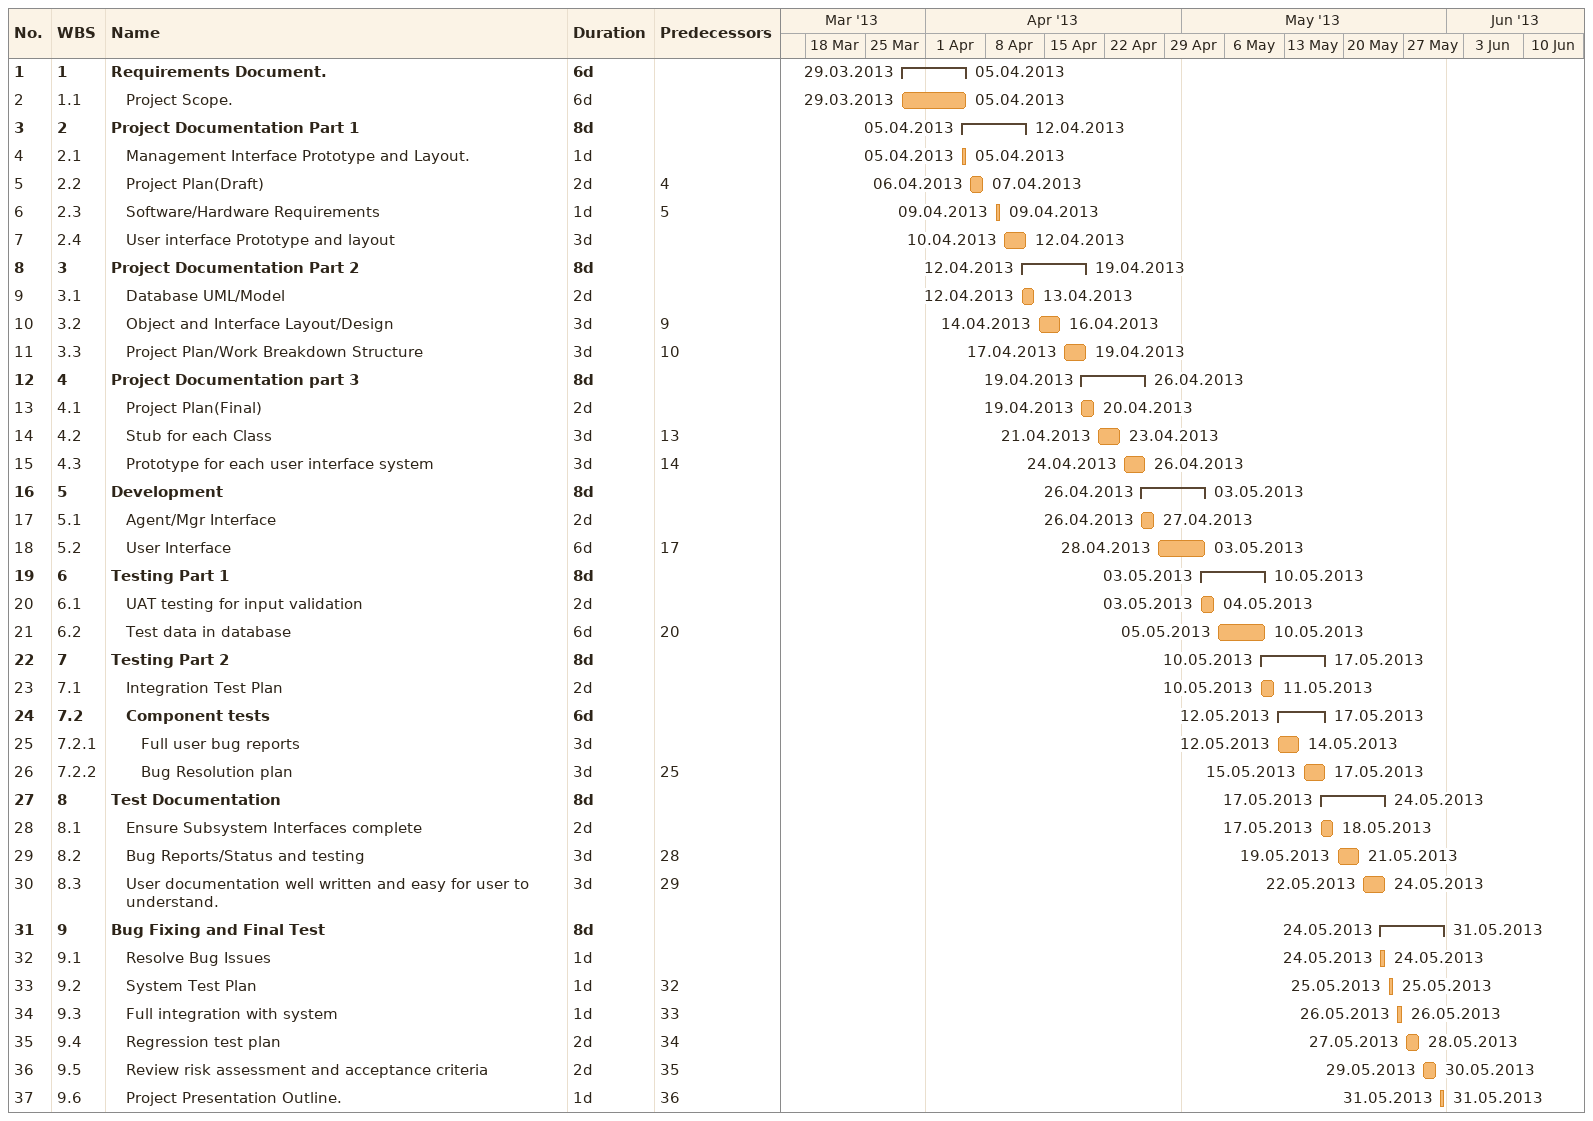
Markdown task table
| ID | WBS | Task | Duration | Start | Finish | Predecessors |
|---|---|---|---|---|---|---|
| 1 | 1 | **Requirements Document.** | 6d | 2013-03-29 | 2013-04-05 |  |
| 2 | 1.1 | Project Scope. | 6d | 2013-03-29 | 2013-04-05 |  |
| 3 | 2 | **Project Documentation Part 1** | 8d | 2013-04-05 | 2013-04-12 |  |
| 4 | 2.1 | Management Interface Prototype and Layout. | 1d | 2013-04-05 | 2013-04-05 |  |
| 5 | 2.2 | Project Plan(Draft) | 2d | 2013-04-06 | 2013-04-07 | 4 |
| 6 | 2.3 | Software/Hardware Requirements | 1d | 2013-04-09 | 2013-04-09 | 5 |
| 7 | 2.4 | User interface Prototype and layout | 3d | 2013-04-10 | 2013-04-12 |  |
| 8 | 3 | **Project Documentation Part 2** | 8d | 2013-04-12 | 2013-04-19 |  |
| 9 | 3.1 | Database UML/Model | 2d | 2013-04-12 | 2013-04-13 |  |
| 10 | 3.2 | Object and Interface Layout/Design | 3d | 2013-04-14 | 2013-04-16 | 9 |
| 11 | 3.3 | Project Plan/Work Breakdown Structure | 3d | 2013-04-17 | 2013-04-19 | 10 |
| 12 | 4 | **Project Documentation part 3** | 8d | 2013-04-19 | 2013-04-26 |  |
| 13 | 4.1 | Project Plan(Final) | 2d | 2013-04-19 | 2013-04-20 |  |
| 14 | 4.2 | Stub for each Class | 3d | 2013-04-21 | 2013-04-23 | 13 |
| 15 | 4.3 | Prototype for each user interface system | 3d | 2013-04-24 | 2013-04-26 | 14 |
| 16 | 5 | **Development** | 8d | 2013-04-26 | 2013-05-03 |  |
| 17 | 5.1 | Agent/Mgr Interface | 2d | 2013-04-26 | 2013-04-27 |  |
| 18 | 5.2 | User Interface | 6d | 2013-04-28 | 2013-05-03 | 17 |
| 19 | 6 | **Testing Part 1** | 8d | 2013-05-03 | 2013-05-10 |  |
| 20 | 6.1 | UAT testing for input validation | 2d | 2013-05-03 | 2013-05-04 |  |
| 21 | 6.2 | Test data in database | 6d | 2013-05-05 | 2013-05-10 | 20 |
| 22 | 7 | **Testing Part 2** | 8d | 2013-05-10 | 2013-05-17 |  |
| 23 | 7.1 | Integration Test Plan | 2d | 2013-05-10 | 2013-05-11 |  |
| 24 | 7.2 | **Component tests** | 6d | 2013-05-12 | 2013-05-17 |  |
| 25 | 7.2.1 | Full user bug reports | 3d | 2013-05-12 | 2013-05-14 |  |
| 26 | 7.2.2 | Bug Resolution plan | 3d | 2013-05-15 | 2013-05-17 | 25 |
| 27 | 8 | **Test Documentation** | 8d | 2013-05-17 | 2013-05-24 |  |
| 28 | 8.1 | Ensure Subsystem Interfaces complete | 2d | 2013-05-17 | 2013-05-18 |  |
| 29 | 8.2 | Bug Reports/Status and testing | 3d | 2013-05-19 | 2013-05-21 | 28 |
| 30 | 8.3 | User documentation well written and easy for user to understand. | 3d | 2013-05-22 | 2013-05-24 | 29 |
| 31 | 9 | **Bug Fixing and Final Test** | 8d | 2013-05-24 | 2013-05-31 |  |
| 32 | 9.1 | Resolve Bug Issues | 1d | 2013-05-24 | 2013-05-24 |  |
| 33 | 9.2 | System Test Plan | 1d | 2013-05-25 | 2013-05-25 | 32 |
| 34 | 9.3 | Full integration with system | 1d | 2013-05-26 | 2013-05-26 | 33 |
| 35 | 9.4 | Regression test plan | 2d | 2013-05-27 | 2013-05-28 | 34 |
| 36 | 9.5 | Review risk assessment and acceptance criteria | 2d | 2013-05-29 | 2013-05-30 | 35 |
| 37 | 9.6 | Project Presentation Outline. | 1d | 2013-05-31 | 2013-05-31 | 36 |
